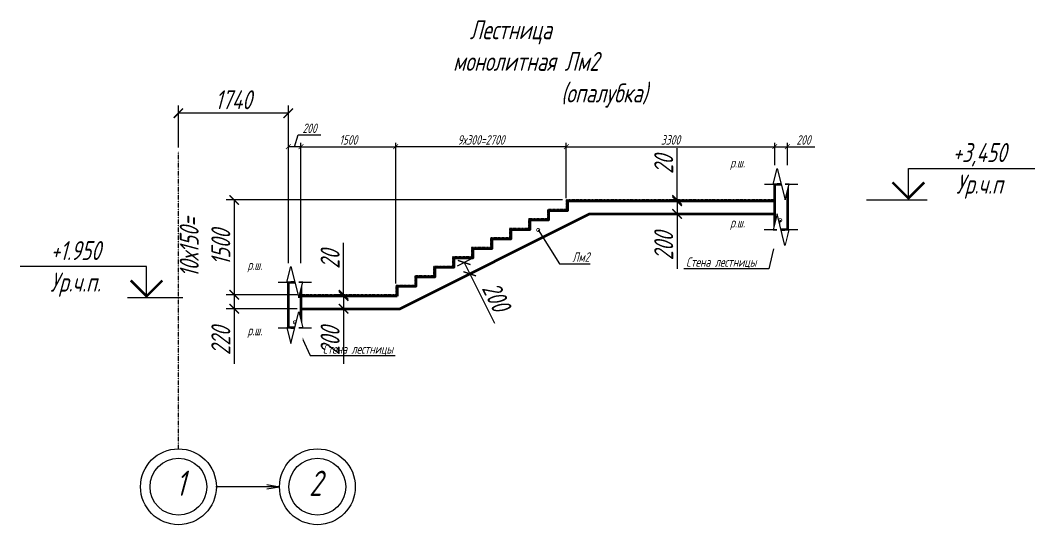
# Model space of a CAD drawing. Header units: millimetres. Extents: x 645 to 249636, y -127504 to 76561.
# Drawn here: x 111618 to 127676, y -56349 to -48371 of the extents above; entities that cross this region are included whole.
import ezdxf
from ezdxf import colors
from ezdxf.entities.mleader import LeaderData, LeaderLine
from ezdxf.enums import TextEntityAlignment as Align
from ezdxf.math import Vec2, Vec3

# ---------------------------------------------------------------- set-up
doc = ezdxf.new("R2010")
doc.units = ezdxf.units.MM
doc.linetypes.add('JIS_02_1.0', pattern=[2, 1, -1])
doc.linetypes.add('Штрихпунктирная', pattern=[11, 6, -2, 1, -2])
doc.layers.get('Defpoints').update_dxf_attribs({"color": 8})
for name, color, linetype, lineweight in [('монолит', 5, 'Continuous', 50), ('Обозначение', 94, 'Continuous', 25), ('Обозначения @ 100', 82, 'Continuous', 25), ('Основная', 7, 'Continuous', 60)]:
    doc.layers.add(name, color=color, linetype=linetype, lineweight=lineweight)
doc.layers.add('пол', color=7, linetype='JIS_02_1.0')
doc.styles.get("Standard").update_dxf_attribs({"font": 'simplex.shx', "width": 0.7, "oblique": 15, "height": 3})
doc.dimstyles.new('Default', dxfattribs={"dimtxt": 3, "dimasz": 1.5, "dimexe": 1.25, "dimexo": 0.625, "dimtad": 1, "dimdec": 0, "dimtxsty": 'Standard', "dimblk": 'ARCHTICK', "dimcen": 2.5, "dimadec": 0, "dimazin": 0, "dimtfac": 1, "dimtdec": 0, "dimtmove": 0, "dimatfit": 3, "dimfxl": 1, "dimarcsym": 0})

# ---------------------------------------------------------------- blocks, each defined once
blk = doc.blocks.new('_ArchTick')
at = {"color": 0, "linetype": 'ByBlock', "const_width": 0.15}
blk.add_lwpolyline([(-0.5, -0.5), (0.5, 0.5)], dxfattribs=at)
blk = doc.blocks.new('*D90')
at = {"layer": 'Defpoints', "color": 0, "transparency": 16777216}
for p in [(123561, -50370), (123561, -50963), (120261, -51213)]:
    blk.add_point(p, dxfattribs=at)
at = {"layer": 'Обозначение', "color": 0, "lineweight": -2, "transparency": 16777216}
for p, q in [((120261, -51182), (120261, -50307)), ((120261, -50370), (123561, -50370)), ((123561, -50932), (123561, -50307))]:
    blk.add_line(p, q, dxfattribs=at)
at = {"layer": 'Обозначение', "color": 0, "lineweight": -2, "transparency": 16777216, "xscale": 75, "yscale": 75, "zscale": 75, "rotation": 180}
blk.add_blockref('_ArchTick', (120261, -50370), dxfattribs=at)
at = {"layer": 'Обозначение', "color": 0, "lineweight": -2, "transparency": 16777216, "xscale": 75, "yscale": 75, "zscale": 75}
blk.add_blockref('_ArchTick', (123561, -50370), dxfattribs=at)
at = {"layer": 'Обозначение', "color": 0, "transparency": 16777216, "insert": (121911, -50263), "char_height": 150, "attachment_point": 5}
blk.add_mtext('3300', dxfattribs=at)
blk = doc.blocks.new('*D85')
at = {"layer": 'Defpoints', "color": 0, "transparency": 16777216}
for p in [(117561, -50370), (116061, -52513), (117561, -52563)]:
    blk.add_point(p, dxfattribs=at)
at = {"layer": 'Обозначение', "color": 0, "lineweight": -2, "transparency": 16777216}
for p, q in [((116061, -52482), (116061, -50307)), ((116061, -50370), (117561, -50370)), ((117561, -52532), (117561, -50307))]:
    blk.add_line(p, q, dxfattribs=at)
at = {"layer": 'Обозначение', "color": 0, "lineweight": -2, "transparency": 16777216, "xscale": 75, "yscale": 75, "zscale": 75, "rotation": 180}
blk.add_blockref('_ArchTick', (116061, -50370), dxfattribs=at)
at = {"layer": 'Обозначение', "color": 0, "lineweight": -2, "transparency": 16777216, "xscale": 75, "yscale": 75, "zscale": 75}
blk.add_blockref('_ArchTick', (117561, -50370), dxfattribs=at)
at = {"layer": 'Обозначение', "color": 0, "transparency": 16777216, "insert": (116811, -50263), "char_height": 150, "attachment_point": 5}
blk.add_mtext('1500', dxfattribs=at)
blk = doc.blocks.new('_DotSmall')
at = {"color": 0, "linetype": 'ByBlock', "const_width": 0.5}
blk.add_lwpolyline([(-0.0625, 0, 1), (0.0625, 0, 1)], format="xyb", close=True, dxfattribs=at)
blk = doc.blocks.new('*D75')
at = {"layer": 'Defpoints', "color": 0, "transparency": 16777216}
for p in [(117561, -50370), (120261, -51213), (117561, -52563)]:
    blk.add_point(p, dxfattribs=at)
at = {"layer": 'Обозначение', "color": 0, "lineweight": -2, "transparency": 16777216}
for p, q in [((117561, -52532), (117561, -50307)), ((120261, -50370), (117561, -50370)), ((120261, -51182), (120261, -50307))]:
    blk.add_line(p, q, dxfattribs=at)
at = {"layer": 'Обозначение', "color": 0, "lineweight": -2, "transparency": 16777216, "xscale": 75, "yscale": 75, "zscale": 75, "rotation": 180}
blk.add_blockref('_ArchTick', (117561, -50370), dxfattribs=at)
at = {"layer": 'Обозначение', "color": 0, "lineweight": -2, "transparency": 16777216, "xscale": 75, "yscale": 75, "zscale": 75}
blk.add_blockref('_ArchTick', (120261, -50370), dxfattribs=at)
at = {"layer": 'Обозначение', "color": 0, "transparency": 16777216, "insert": (118911, -50263), "char_height": 150, "attachment_point": 5}
blk.add_mtext('9х300=2700', dxfattribs=at)
blk = doc.blocks.new('*U24')
at = {"color": 0, "linetype": 'ByBlock', "lineweight": -2}
blk.add_line((-3, 0), (-12.63, 0), dxfattribs=at)
blk.add_lwpolyline([(-9.63, 0), (-9.63, 5), (-29.63, 5)], dxfattribs=at)
at = {"color": 0, "linetype": 'ByBlock', "lineweight": -2, "const_width": 0.4}
blk.add_lwpolyline([(-7.13, 2.78), (-9.63, 0.28), (-12.13, 2.78)], dxfattribs=at)
at = {"color": 0, "linetype": 'ByBlock', "lineweight": -2, "oblique": 15}
for tag, p in [('ОТМЕТКА', (-20.88, 7.5)), ('НТЕКСТ', (-20.88, 2.5))]:
    blk.add_attdef(tag, text='', height=3, dxfattribs=at).set_placement(p, align=Align.MIDDLE_CENTER)
blk = doc.blocks.new('*U25')
at = {"color": 0, "linetype": 'ByBlock', "lineweight": -2}
blk.add_line((3, 0), (11.72, 0), dxfattribs=at)
blk.add_lwpolyline([(8.72, 0), (8.72, 5), (28.72, 5)], dxfattribs=at)
at = {"color": 0, "linetype": 'ByBlock', "lineweight": -2, "const_width": 0.4}
blk.add_lwpolyline([(6.22, 2.78), (8.72, 0.28), (11.22, 2.78)], dxfattribs=at)
at = {"color": 0, "linetype": 'ByBlock', "lineweight": -2, "oblique": 15}
for tag, p in [('ОТМЕТКА', (19.97, 7.5)), ('НТЕКСТ', (19.97, 2.5))]:
    blk.add_attdef(tag, text='', height=3, dxfattribs=at).set_placement(p, align=Align.MIDDLE_CENTER)
blk = doc.blocks.new('*D122')
at = {"layer": 'Defpoints', "color": 0, "transparency": 16777216}
for p in [(123761, -50370), (123561, -50963), (123761, -50963)]:
    blk.add_point(p, dxfattribs=at)
at = {"layer": 'Обозначение', "color": 0, "lineweight": -2, "transparency": 16777216}
for p, q in [((123561, -50932), (123561, -50307)), ((123561, -50370), (123761, -50370)), ((123761, -50932), (123761, -50307)), ((123761, -50370), (124196, -50370))]:
    blk.add_line(p, q, dxfattribs=at)
at = {"layer": 'Обозначение', "color": 0, "lineweight": -2, "transparency": 16777216, "xscale": 75, "yscale": 75, "zscale": 75, "rotation": 180}
blk.add_blockref('_ArchTick', (123561, -50370), dxfattribs=at)
at = {"layer": 'Обозначение', "color": 0, "lineweight": -2, "transparency": 16777216, "xscale": 75, "yscale": 75, "zscale": 75}
blk.add_blockref('_ArchTick', (123761, -50370), dxfattribs=at)
at = {"layer": 'Обозначение', "color": 0, "transparency": 16777216, "insert": (124016, -50263), "char_height": 150, "attachment_point": 5}
blk.add_mtext('200', dxfattribs=at)
blk = doc.blocks.new('*D123')
at = {"layer": 'Defpoints', "color": 0, "transparency": 16777216}
for p in [(115861, -50370), (115861, -52513), (116061, -52513)]:
    blk.add_point(p, dxfattribs=at)
at = {"layer": 'Обозначение', "color": 0, "lineweight": -2, "transparency": 16777216}
for p, q in [((115961, -50370), (116017, -50185)), ((116017, -50185), (116377, -50185)), ((115861, -52482), (115861, -50307)), ((116061, -50370), (115861, -50370)), ((116061, -52482), (116061, -50307))]:
    blk.add_line(p, q, dxfattribs=at)
at = {"layer": 'Обозначение', "color": 0, "lineweight": -2, "transparency": 16777216, "xscale": 75, "yscale": 75, "zscale": 75, "rotation": 180}
blk.add_blockref('_ArchTick', (115861, -50370), dxfattribs=at)
at = {"layer": 'Обозначение', "color": 0, "lineweight": -2, "transparency": 16777216, "xscale": 75, "yscale": 75, "zscale": 75}
blk.add_blockref('_ArchTick', (116061, -50370), dxfattribs=at)
at = {"layer": 'Обозначение', "color": 0, "transparency": 16777216, "insert": (116197, -50079), "char_height": 150, "attachment_point": 5}
blk.add_mtext('200', dxfattribs=at)
blk = doc.blocks.new('*U124')
at = {"color": 0, "linetype": 'ByBlock', "lineweight": -2}
for points in [[(0, 0.64), (-3, 0.64), (-3, 1.25), (0, 1.25)], [(0, -0.64), (-3, -0.64), (-3, -1.25), (0, -1.25)]]:
    blk.add_wipeout(points, dxfattribs=at)
blk.add_wipeout([(-3, -1.25), (0, -1.25), (-2.5, -0.62), (2.5, 0.62), (0, 1.25), (-3, 1.25)], dxfattribs=at)
at = {"color": 0, "linetype": 'ByBlock', "lineweight": -2, "ltscale": 100}
for points in [[(0, 1.25), (0, 0.64), (0, 2.64)], [(0, -1.25), (-2.5, -0.62), (2.5, 0.62), (0, 1.25)], [(0, -2.64), (0, -0.64), (0, -1.25)]]:
    blk.add_lwpolyline(points, dxfattribs=at)
blk = doc.blocks.new('*D525')
at = {"layer": 'Defpoints', "color": 0, "transparency": 16777216}
for p in [(120261, -51213), (115004, -52713), (116061, -52713)]:
    blk.add_point(p, dxfattribs=at)
at = {"layer": 'Обозначение', "color": 0, "lineweight": -2, "transparency": 16777216}
for p, q in [((120199, -51213), (114879, -51213)), ((115004, -51213), (115004, -52713)), ((115999, -52713), (114879, -52713))]:
    blk.add_line(p, q, dxfattribs=at)
at = {"layer": 'Обозначение', "color": 0, "lineweight": -2, "transparency": 16777216, "xscale": 150, "yscale": 150, "zscale": 150}
for p, rotation in [((115004, -51213), 90), ((115004, -52713), 270)]:
    blk.add_blockref('_ArchTick', p, dxfattribs=dict(at, rotation=rotation))
at = {"layer": 'Обозначение', "color": 0, "transparency": 16777216, "insert": (114542, -51963), "char_height": 300, "attachment_point": 5, "rotation": 90}
blk.add_mtext('10х150=\\P1500', dxfattribs=at)
blk = doc.blocks.new('*D526')
at = {"layer": 'Defpoints', "color": 0, "transparency": 16777216}
for p in [(116061, -52713), (115004, -52933), (116061, -52933)]:
    blk.add_point(p, dxfattribs=at)
at = {"layer": 'Обозначение', "color": 0, "lineweight": -2, "transparency": 16777216}
for p, q in [((115999, -52713), (114879, -52713)), ((115004, -52713), (115004, -52933)), ((115999, -52933), (114879, -52933)), ((115004, -52933), (115004, -53803))]:
    blk.add_line(p, q, dxfattribs=at)
at = {"layer": 'Обозначение', "color": 0, "lineweight": -2, "transparency": 16777216, "xscale": 150, "yscale": 150, "zscale": 150}
for p, rotation in [((115004, -52713), 90), ((115004, -52933), 270)]:
    blk.add_blockref('_ArchTick', p, dxfattribs=dict(at, rotation=rotation))
at = {"layer": 'Обозначение', "color": 0, "transparency": 16777216, "insert": (114792, -53443), "char_height": 300, "attachment_point": 5, "rotation": 90}
blk.add_mtext('220', dxfattribs=at)
blk = doc.blocks.new('*D527')
at = {"layer": 'Defpoints', "color": 0, "transparency": 16777216}
for p in [(116734, -52713), (116811, -52713), (116821, -52733)]:
    blk.add_point(p, dxfattribs=at)
at = {"layer": 'Обозначение', "color": 0, "lineweight": -2, "transparency": 16777216}
for p, q in [((116734, -52713), (116734, -51893)), ((116749, -52713), (116609, -52713)), ((116759, -52733), (116609, -52733)), ((116734, -52733), (116734, -52713)), ((116734, -52733), (116734, -52883))]:
    blk.add_line(p, q, dxfattribs=at)
at = {"layer": 'Обозначение', "color": 0, "lineweight": -2, "transparency": 16777216, "xscale": 150, "yscale": 150, "zscale": 150}
for p, rotation in [((116734, -52713), 270), ((116734, -52733), 90)]:
    blk.add_blockref('_ArchTick', p, dxfattribs=dict(at, rotation=rotation))
at = {"layer": 'Обозначение', "color": 0, "transparency": 16777216, "insert": (116522, -52153), "char_height": 300, "attachment_point": 5, "rotation": 90}
blk.add_mtext('20', dxfattribs=at)
blk = doc.blocks.new('*D528')
at = {"layer": 'Defpoints', "color": 0, "transparency": 16777216}
for p in [(117581, -52733), (116734, -52933), (117581, -52933)]:
    blk.add_point(p, dxfattribs=at)
at = {"layer": 'Обозначение', "color": 0, "lineweight": -2, "transparency": 16777216}
for p, q in [((117519, -52733), (116609, -52733)), ((116734, -52733), (116734, -52933)), ((117519, -52933), (116609, -52933)), ((116734, -52933), (116734, -53803))]:
    blk.add_line(p, q, dxfattribs=at)
at = {"layer": 'Обозначение', "color": 0, "lineweight": -2, "transparency": 16777216, "xscale": 150, "yscale": 150, "zscale": 150}
for p, rotation in [((116734, -52733), 90), ((116734, -52933), 270)]:
    blk.add_blockref('_ArchTick', p, dxfattribs=dict(at, rotation=rotation))
at = {"layer": 'Обозначение', "color": 0, "transparency": 16777216, "insert": (116522, -53443), "char_height": 300, "attachment_point": 5, "rotation": 90}
blk.add_mtext('200', dxfattribs=at)
blk = doc.blocks.new('*D529')
at = {"layer": 'Defpoints', "color": 0, "transparency": 16777216}
for p in [(122015, -51213), (122071, -51213), (122071, -51233)]:
    blk.add_point(p, dxfattribs=at)
at = {"layer": 'Обозначение', "color": 0, "lineweight": -2, "transparency": 16777216}
for p, q in [((122015, -51213), (122015, -50393)), ((122009, -51213), (121890, -51213)), ((122015, -51233), (122015, -51213)), ((122009, -51233), (121890, -51233)), ((122015, -51233), (122015, -51383))]:
    blk.add_line(p, q, dxfattribs=at)
at = {"layer": 'Обозначение', "color": 0, "lineweight": -2, "transparency": 16777216, "xscale": 150, "yscale": 150, "zscale": 150}
for p, rotation in [((122015, -51213), 270), ((122015, -51233), 90)]:
    blk.add_blockref('_ArchTick', p, dxfattribs=dict(at, rotation=rotation))
at = {"layer": 'Обозначение', "color": 0, "transparency": 16777216, "insert": (121803, -50653), "char_height": 300, "attachment_point": 5, "rotation": 90}
blk.add_mtext('20', dxfattribs=at)
blk = doc.blocks.new('*D530')
at = {"layer": 'Defpoints', "color": 0, "transparency": 16777216}
for p in [(123561, -51233), (122015, -51433), (123561, -51433)]:
    blk.add_point(p, dxfattribs=at)
at = {"layer": 'Обозначение', "color": 0, "lineweight": -2, "transparency": 16777216}
for p, q in [((123499, -51233), (121890, -51233)), ((122015, -51233), (122015, -51433)), ((123499, -51433), (121890, -51433)), ((122015, -51433), (122015, -52303))]:
    blk.add_line(p, q, dxfattribs=at)
at = {"layer": 'Обозначение', "color": 0, "lineweight": -2, "transparency": 16777216, "xscale": 150, "yscale": 150, "zscale": 150}
for p, rotation in [((122015, -51233), 90), ((122015, -51433), 270)]:
    blk.add_blockref('_ArchTick', p, dxfattribs=dict(at, rotation=rotation))
at = {"layer": 'Обозначение', "color": 0, "transparency": 16777216, "insert": (121803, -51943), "char_height": 300, "attachment_point": 5, "rotation": 90}
blk.add_mtext('200', dxfattribs=at)
blk = doc.blocks.new('*D531')
at = {"layer": 'Defpoints', "color": 0, "transparency": 16777216}
for p in [(118481, -52283), (118571, -52462), (118733, -52381)]:
    blk.add_point(p, dxfattribs=at)
at = {"layer": 'Обозначение', "color": 0, "lineweight": -2, "transparency": 16777216}
for p, q in [((118537, -52255), (118755, -52146)), ((118627, -52434), (118845, -52325)), ((118644, -52202), (118733, -52381)), ((118733, -52381), (119122, -53159))]:
    blk.add_line(p, q, dxfattribs=at)
at = {"layer": 'Обозначение', "color": 0, "lineweight": -2, "transparency": 16777216, "xscale": 150, "yscale": 150, "zscale": 150}
for p, rotation in [((118644, -52202), 116.565051176514), ((118733, -52381), 296.565051176514)]:
    blk.add_blockref('_ArchTick', p, dxfattribs=dict(at, rotation=rotation))
at = {"layer": 'Обозначение', "color": 0, "transparency": 16777216, "insert": (119151, -52742), "char_height": 300, "attachment_point": 5, "rotation": 296.5651}
blk.add_mtext('200', dxfattribs=at)
blk = doc.blocks.new('_Open')
at = {"color": 0, "linetype": 'ByBlock', "lineweight": -2}
for p, q in [((-1, 0.167), (0, 0)), ((-1, -0.167), (0, 0)), ((0, 0), (-1, 0))]:
    blk.add_line(p, q, dxfattribs=at)
blk = doc.blocks.new('*D1002')
at = {"layer": 'Defpoints', "color": 0, "transparency": 16777216}
for p in [(114121, -49841), (114121, -50446), (115861, -50966)]:
    blk.add_point(p, dxfattribs=at)
at = {"layer": 'Обозначение', "color": 0, "lineweight": -2, "transparency": 16777216}
for p, q in [((114121, -50384), (114121, -49716)), ((115861, -50904), (115861, -49716)), ((115861, -49841), (114121, -49841))]:
    blk.add_line(p, q, dxfattribs=at)
at = {"layer": 'Обозначение', "color": 0, "lineweight": -2, "transparency": 16777216, "xscale": 150, "yscale": 150, "zscale": 150, "rotation": 180}
blk.add_blockref('_ArchTick', (114121, -49841), dxfattribs=at)
at = {"layer": 'Обозначение', "color": 0, "lineweight": -2, "transparency": 16777216, "xscale": 150, "yscale": 150, "zscale": 150}
blk.add_blockref('_ArchTick', (115861, -49841), dxfattribs=at)
at = {"layer": 'Обозначение', "color": 0, "transparency": 16777216, "insert": (114991, -49628), "char_height": 300, "attachment_point": 5}
blk.add_mtext('1740', dxfattribs=at)

msp = doc.modelspace()

# ---------------------------------------------------------------- linework, layer by layer
at = {"layer": 'монолит', "ltscale": 5}
for p, q in [((123561.227, -50963.089), (123561.227, -51683.089)), ((123761.227, -50963.089), (123761.227, -51683.089)), ((115861.231, -52513.089), (115861.231, -53233.089)), ((116061.231, -52513.089), (116061.231, -53233.089))]:
    msp.add_line(p, q, dxfattribs=at)
at = {"layer": 'Обозначение', "linetype": 'Штрихпунктирная', "ltscale": 0.5}
msp.add_line((114121.231, -55149.077), (114121.231, -50446.451), dxfattribs=at)
at = {"layer": 'Обозначение'}
for centre, radius in [((114121.231, -55749.077), 600), ((116321.231, -55749.077), 600), ((114121.231, -55749.077), 450), ((116321.231, -55749.077), 450)]:
    msp.add_circle(centre, radius, dxfattribs=at)
at = {"layer": 'Основная'}
for points in [[(123561.227, -50963.089), (123761.227, -50963.089), (123761.227, -51683.089), (123561.227, -51683.089)], [(115861.231, -52513.089), (116061.231, -52513.089), (116061.231, -53233.089), (115861.231, -53233.089)]]:
    msp.add_lwpolyline(points, close=True, dxfattribs=at)

# ---------------------------------------------------------------- block references
at = {"layer": 'Обозначение'}
ref = msp.add_blockref('*U24', (124712.55, -51213.089), dxfattribs=dict(at, xscale=-100, yscale=100, zscale=100))
ref.add_attrib('ОТМЕТКА', '+3,450', dxfattribs={"layer": '0', "color": 0, "linetype": 'ByBlock', "lineweight": -2, "height": 300, "oblique": 15, "width": 0.7}).set_placement((126800.817, -50463.089), align=Align.MIDDLE_CENTER)
ref.add_attrib('НТЕКСТ', 'Ур.ч.п', dxfattribs={"layer": '0', "color": 0, "linetype": 'ByBlock', "lineweight": -2, "height": 300, "oblique": 15, "width": 0.7}).set_placement((126800.817, -50963.089), align=Align.MIDDLE_CENTER)
ref = msp.add_blockref('*U25', (114489.433, -52763.087), dxfattribs=dict(at, xscale=-100, yscale=100, zscale=100))
ref.add_attrib('ОТМЕТКА', '+1.950', dxfattribs={"layer": '0', "color": 0, "linetype": 'ByBlock', "lineweight": -2, "height": 300, "oblique": 15, "width": 0.7}).set_placement((112492.825, -52013.087), align=Align.MIDDLE_CENTER)
ref.add_attrib('НТЕКСТ', 'Ур.ч.п.', dxfattribs={"layer": '0', "color": 0, "linetype": 'ByBlock', "lineweight": -2, "height": 300, "oblique": 15, "width": 0.7}).set_placement((112492.825, -52513.087), align=Align.MIDDLE_CENTER)

# ---------------------------------------------------------------- texts
at = {"layer": 'Обозначение', "char_height": 150, "attachment_point": 1}
for s, insert, width in [('\\pi264.12003;{\\H2x;Лестница монолитная Лм2\\P\\pi1709.8618;(опалубка)}', (118467.984, -48370.593), 2546.65672), ('р.ш.', (122854.06, -50549.158), 243.6856), ('р.ш.', (122854.06, -51497.685), 243.6856), ('р.ш.', (115213.729, -52167.275), 243.6856), ('р.ш.', (115213.729, -53203.492), 243.6856)]:
    msp.add_mtext(s, dxfattribs=dict(at, insert=insert, width=width))
at = {"layer": 'Обозначение', "char_height": 400, "attachment_point": 1}
for s, insert in [('1', (114080.542, -55494.037)), ('2', (116189.063, -55494.037))]:
    msp.add_mtext_dynamic_manual_height_columns(s, width=1353.65837, gutter_width=1500, heights=[0], dxfattribs=dict(at, insert=insert))

# ---------------------------------------------------------------- dimensions: what is measured, and where the dimension line sits
at = {"layer": 'Обозначение'}
for base, p1, p2, picture, middle in [((114121.231, -49840.938), (115861.231, -50966.294), (114121.231, -50446.451), '*D1002', (114991.231, -49628.438)), ((117561.158, -50369.673), (116061.231, -52513.089), (117561.158, -52563.089), '*D85', (116811.195, -50263.423)), ((123561.227, -50369.673), (120261.158, -51213.089), (123561.227, -50963.089), '*D90', (121911.193, -50263.423)), ((123761.227, -50369.673), (123561.227, -50963.089), (123761.227, -50963.089), '*D122', (124016.246, -50263.423))]:
    dim = msp.add_linear_dim(base=base, p1=p1, p2=p2, dimstyle='Default', dxfattribs=at)
    dim.commit()
    dim.dimension.update_dxf_attribs({"geometry": picture, "text_midpoint": middle})
dim = msp.add_linear_dim(base=(115861.231, -50369.673), p1=(116061.231, -52513.089), p2=(115861.231, -52513.089), dimstyle='Default', override={"dimtmove": 1}, dxfattribs=at)
dim.commit()
dim.dimension.update_dxf_attribs({"geometry": '*D123', "text_midpoint": (116047.794, -50079.048)})
dim = msp.add_linear_dim(base=(117561.158, -50369.673), p1=(120261.158, -51213.089), p2=(117561.158, -52563.089), text='9х300=<>', dimstyle='Default', override={"dimtmove": 1}, dxfattribs=at)
dim.commit()
dim.dimension.update_dxf_attribs({"geometry": '*D75', "text_midpoint": (118911.158, -50369.673), "dimtype": 160})
for base, p1, p2, picture, middle in [((122015.279, -51213.089), (122071.193, -51233.089), (122071.193, -51213.089), '*D529', (121802.779, -50653.052)), ((116734.18, -52713.089), (116821.195, -52733.089), (116811.195, -52713.089), '*D527', (116521.68, -52153.052)), ((116734.18, -52933.089), (117581.158, -52733.089), (117581.158, -52933.089), '*D528', (116521.68, -53443.125))]:
    dim = msp.add_linear_dim(base=base, p1=p1, p2=p2, angle=90, dimstyle='Default', dxfattribs=at)
    dim.commit()
    dim.dimension.update_dxf_attribs({"geometry": picture, "text_midpoint": middle})
dim = msp.add_aligned_dim(p1=(118481.158, -52283.089), p2=(118570.601, -52461.974), distance=181.59, dimstyle='Default', dxfattribs=at)
dim.commit()
dim.dimension.update_dxf_attribs({"geometry": '*D531', "text_midpoint": (119151.181, -52741.922)})

# ---------------------------------------------------------------- leaders
ml = msp.add_multileader_mtext('Standard', dxfattribs=at)
ml.set_content('Стена лестницы', color=256)
ml.set_leader_properties()
ml.set_arrow_properties(name='DOTSMALL')
ml.build(insert=Vec2(0, 0))
ml.multileader.update_dxf_attribs({"text_left_attachment_type": 6, "text_right_attachment_type": 6, "dogleg_length": 2, "arrow_head_size": 100, "scale": 50})
ctx = ml.context
ctx.base_point, ctx.scale, ctx.char_height, ctx.arrow_head_size, ctx.landing_gap_size, ctx.plane_origin = Vec3(121782.095, -52299.828), 50, 150, 100, 100, Vec3(123594.565, -51815.043)
ctx.left_attachment, ctx.right_attachment, ctx.text_align_type = 6, 6, 2
notes = []
notes.append((ctx, [(0, (1, 1, 0), (123469.321, -52299.828), (-1, 0), 100, [(0, [(123647.453, -51531.9)], 0, [])])]))
ctx.mtext.insert, ctx.mtext.alignment, ctx.mtext.flow_direction = Vec3(123269.321, -52119.828), 3, 5
ml = msp.add_multileader_mtext('Standard', dxfattribs=at)
ml.set_content('Лм2', color=256)
ml.set_leader_properties()
ml.set_arrow_properties(name='DOTSMALL')
ml.build(insert=Vec2(0, 0))
ml.multileader.update_dxf_attribs({"text_left_attachment_type": 6, "text_right_attachment_type": 6, "dogleg_length": 2, "arrow_head_size": 100, "scale": 50})
ctx = ml.context
ctx.base_point, ctx.scale, ctx.char_height, ctx.arrow_head_size, ctx.landing_gap_size, ctx.plane_origin = Vec3(120255.574, -52220.814), 50, 150, 100, 100, Vec3(119816.199, -51687.561)
ctx.left_attachment, ctx.right_attachment = 6, 6
notes.append((ctx, [(0, (1, 1, 0), (120155.574, -52220.814), (1, 0), 100, [(0, [(119816.199, -51687.561)], 0, [])])]))
ctx.mtext.insert, ctx.mtext.flow_direction = Vec3(120355.574, -52040.814), 5
ml = msp.add_multileader_mtext('Standard', dxfattribs=at)
ml.set_content('Стена лестницы', color=256)
ml.set_leader_properties()
ml.set_arrow_properties(name='DOTSMALL')
ml.build(insert=Vec2(0, 0))
ml.multileader.update_dxf_attribs({"text_left_attachment_type": 6, "text_right_attachment_type": 6, "dogleg_length": 2, "arrow_head_size": 100, "scale": 50})
ctx = ml.context
ctx.base_point, ctx.scale, ctx.char_height, ctx.arrow_head_size, ctx.landing_gap_size, ctx.plane_origin = Vec3(116305.774, -53675.309), 50, 150, 100, 100, Vec3(115950.511, -53172.889)
ctx.left_attachment, ctx.right_attachment = 6, 6
notes.append((ctx, [(1, (1, 1, 0), (116205.774, -53675.309), (1, 0), 100, [(0, [(115965.594, -53148.206)], 0, [])])]))
ctx.mtext.insert, ctx.mtext.flow_direction = Vec3(116405.774, -53495.309), 5
ml = msp.add_multileader_mtext('Standard', dxfattribs=at)
ml.set_content('', color=256)
ml.set_leader_properties()
ml.set_arrow_properties(name='OPEN')
ml.build(insert=Vec2(0, 0))
ml.multileader.update_dxf_attribs({"text_left_attachment_type": 6, "text_right_attachment_type": 6, "dogleg_length": 2, "arrow_head_size": 200, "scale": 100})
ctx = ml.context
ctx.base_point, ctx.scale, ctx.char_height, ctx.arrow_head_size, ctx.landing_gap_size, ctx.plane_origin = Vec3(114515.017, -55749.077), 100, 300, 200, 200, Vec3(115721.231, -55749.077)
ctx.left_attachment, ctx.right_attachment, ctx.text_align_type = 6, 6, 2
notes.append((ctx, [(0, (1, 1, 0), (115057.865, -55749.077), (-1, 0), 142.848, [(0, [(115721.231, -55749.077)], 0, [])])]))
ctx.mtext.insert, ctx.mtext.alignment, ctx.mtext.flow_direction = Vec3(114715.017, -55449.077), 3, 5
for ctx, leaders in notes:
    for number, flags, end, landing, length, lines in leaders:
        leader = LeaderData()
        leader.index, (leader.has_last_leader_line, leader.has_dogleg_vector, leader.attachment_direction) = number, flags
        leader.last_leader_point, leader.dogleg_vector, leader.dogleg_length = Vec3(end), Vec3(landing), length
        for number, points, colour, breaks in lines:
            line = LeaderLine()
            line.index, line.vertices, line.color, line.breaks = number, Vec3.list(points), colors.encode_raw_color(colour), breaks
            leader.lines.append(line)
        ctx.leaders.append(leader)

# ---------------------------------------------------------------- next in the draw order: block references
at = {"layer": 'Обозначения @ 100', "ltscale": 100, "yscale": 100, "zscale": 100}
for p, xscale, rotation in [((123662.906, -50963.089), 100, 270), ((123659.548, -51683.089), 100, 90.00000000000001), ((115962.91, -52513.089), 100, 270), ((115962.91, -53233.089), -100, 270)]:
    msp.add_blockref('*U124', p, dxfattribs=dict(at, xscale=xscale, rotation=rotation))

# ---------------------------------------------------------------- next in the draw order: linework, layer by layer
at = {"layer": 'Основная', "color": 6}
msp.add_lwpolyline([(117581.158, -52733.089), (116061.231, -52733.089), (116061.231, -52933.089), (117628.372, -52933.089), (120628.372, -51433.089), (123561.227, -51433.089), (123561.227, -51233.089), (120581.158, -51233.089), (120281.158, -51233.089), (120281.158, -51383.089), (119981.158, -51383.089), (119981.158, -51533.089), (119681.158, -51533.089), (119681.158, -51683.089), (119381.158, -51683.089), (119381.158, -51833.089), (119081.158, -51833.089), (119081.158, -51983.089), (118781.158, -51983.089), (118781.158, -52133.089), (118481.158, -52133.089), (118481.158, -52283.089), (118181.158, -52283.089), (118181.158, -52433.089), (117881.158, -52433.089), (117881.158, -52583.089), (117581.158, -52583.089), (117581.158, -52733.089)], dxfattribs=at)
at = {"layer": 'пол'}
msp.add_lwpolyline([(123561.227, -51213.089), (120581.158, -51213.089), (120261.158, -51213.089), (120261.158, -51363.089), (119961.158, -51363.089), (119961.158, -51513.089), (119661.158, -51513.089), (119661.158, -51663.089), (119361.158, -51663.089), (119361.158, -51813.089), (119061.158, -51813.089), (119061.158, -51963.089), (118761.158, -51963.089), (118761.158, -52113.089), (118461.158, -52113.089), (118461.158, -52263.089), (118161.158, -52263.089), (118161.158, -52413.089), (117861.158, -52413.089), (117861.158, -52563.089), (117561.158, -52563.089), (117561.158, -52713.089), (116061.231, -52713.089)], dxfattribs=at)

# ---------------------------------------------------------------- next in the draw order: dimensions: what is measured, and where the dimension line sits
at = {"layer": 'Обозначение'}
dim = msp.add_linear_dim(base=(115004.374, -52713.089), p1=(120261.158, -51213.089), p2=(116061.231, -52713.089), angle=90, text='10х150=\\P<>', dimstyle='Default', dxfattribs=at)
dim.commit()
dim.dimension.update_dxf_attribs({"geometry": '*D525', "text_midpoint": (114541.874, -51963.089)})
for base, p1, p2, picture, middle in [((122015.279, -51433.089), (123561.227, -51233.089), (123561.227, -51433.089), '*D530', (121802.779, -51943.125)), ((115004.374, -52933.089), (116061.231, -52713.089), (116061.231, -52933.089), '*D526', (114791.874, -53443.125))]:
    dim = msp.add_linear_dim(base=base, p1=p1, p2=p2, angle=90, dimstyle='Default', dxfattribs=at)
    dim.commit()
    dim.dimension.update_dxf_attribs({"geometry": picture, "text_midpoint": middle})

doc.saveas('drawing.dxf')
